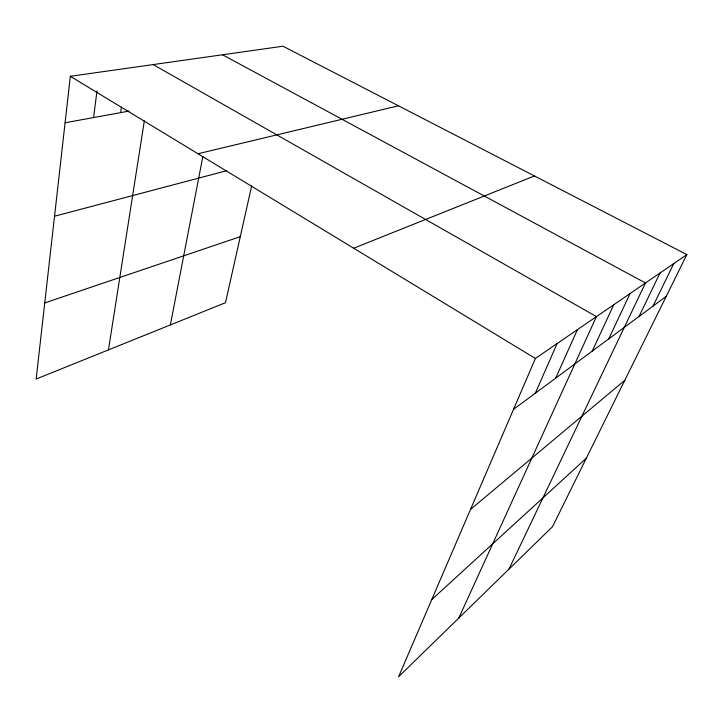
<?xml version="1.0" encoding="UTF-8"?>
<svg xmlns="http://www.w3.org/2000/svg" width="723" height="723" viewBox="0 0 723 723"><rect width="100%" height="100%" fill="white"/><g stroke="black" fill="none" stroke-linecap="round" stroke-linejoin="round"><path stroke-width="1.08" d="M686.85 254.604L535.4 358.463L398.572 676.782L552.526 526.669L686.85 254.604L282.991 46.218L70.339 76.295L36.15 379.033L225.477 302.711L251.676 185.883M93.574 117.56L96.99 90.999M120.642 112.625L121.428 107.076M108.459 349.887L144.347 120.858M170.366 324.934L202.811 156.755M535.291 393.249L557.126 343.561M555.671 378.165L577.424 329.643M458.798 618.057L596.439 316.602L153.168 64.582M592.254 351.089L613.764 304.726M608.73 338.897L630.085 293.529M508.947 569.164L645.476 282.973L222.485 54.776M639.024 316.475L660.027 272.996M652.996 306.136L673.8 263.552M431.748 599.593L586.326 458.201M470.51 509.426L624.799 380.289M513.52 409.354L666.245 296.331M353.692 248.215L534.451 175.969M44.745 302.91L240.289 236.665M54.532 216.231L226.416 170.791M197.985 153.746L398.436 105.793M65.088 122.765L129.218 111.053M70.339 76.295L535.4 358.463"/></g></svg>
